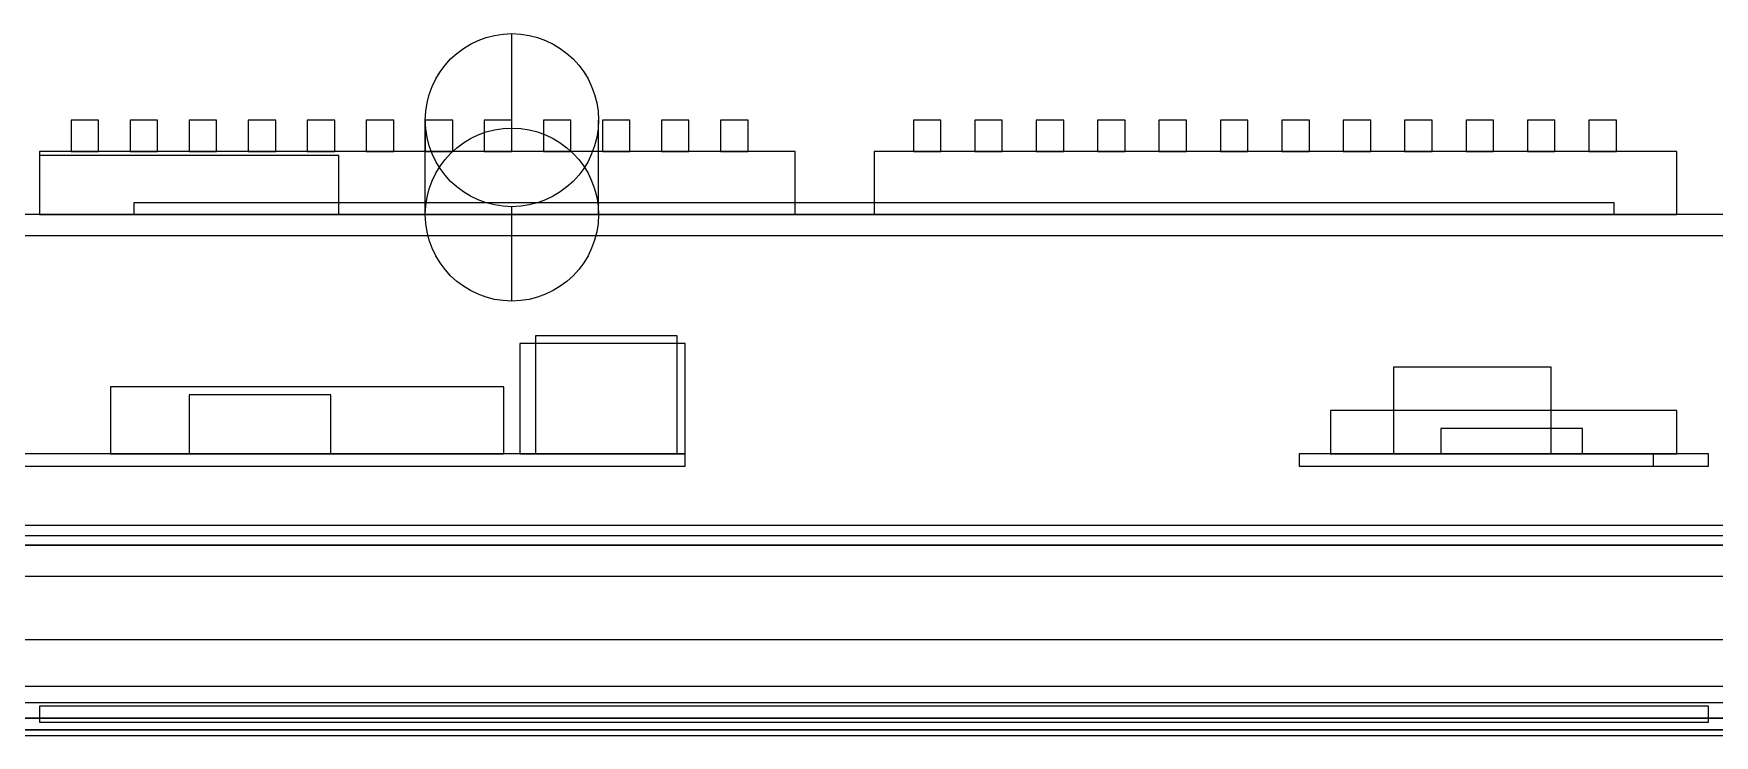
# Model space of a CAD drawing. Header units: metres. Extents: x -14 to 954, y -39 to 888.
# Drawn here: x 368.2 to 581.8, y -25.4 to 63.8 of the extents above; entities that cross this region are included whole.
import ezdxf

# ---------------------------------------------------------------- set-up
doc = ezdxf.new("R2010")
doc.units = ezdxf.units.M
for name, color, linetype in [('01_CHASIS_PTR_SOLDADO', 4, 'Continuous'), ('02_FORRO_EXTERIOR_LAMINA', 8, 'Continuous'), ('14_PUERTA_MARCO_ESTRUCTURAL', 4, 'Continuous'), ('14_VIDRIO_TEMPLADO_PANORAMICO', 8, 'Continuous'), ('15_BEZEL_ALUMINIO_PANTALLA_10PULG', 7, 'Continuous'), ('15_CONECTORES_PINES_MOTORES', 1, 'Continuous'), ('15_GABINETE_POSTERIOR_CEREBRO', 6, 'Continuous'), ('15_PANTALLA_TOUCH_10PULG_SUPERIOR', 5, 'Continuous'), ('15_PCB_RASPBERRY_PI_Y_ESP32', 3, 'Continuous')]:
    doc.layers.add(name, color=color, linetype=linetype)

msp = doc.modelspace()

# ---------------------------------------------------------------- linework, layer by layer
at = {"layer": '01_CHASIS_PTR_SOLDADO'}
for p, q in [((911.9, 38.1), (38.1, 38.1)), ((911.9, 38.1), (38.1, 38.1, 38.1)), ((911.9, 38.1, 434.6), (38.1, 38.1, 434.6)), ((911.9, 38.1, 434.6), (38.1, 38.1, 460)), ((911.9, 38.1, 1791.9), (38.1, 38.1, 1791.9)), ((911.9, 38.1, 1791.9), (38.1, 38.1, 1830)), ((38.1, 0), (911.9, 0)), ((38.1, 0, 38.1), (911.9, 0, 38.1)), ((38.1, 0, 434.6), (911.9, 0, 434.6)), ((38.1, 0, 460), (911.9, 0, 460)), ((38.1, 0, 1791.9), (911.9, 0, 1791.9)), ((38.1, 0, 1830), (911.9, 0, 1830))]:
    msp.add_line(p, q, dxfattribs=at)
at = {"layer": '02_FORRO_EXTERIOR_LAMINA'}
for p, q in [((-1.21, -1.21, 1830), (951.21, -1.21, 1830)), ((-1.21, -1.21, 1831.21), (951.21, -1.21, 1831.21)), ((-1.21, -1.21, -1.21), (951.21, -1.21, -1.21)), ((-1.21, -1.21), (951.21, -1.21))]:
    msp.add_line(p, q, dxfattribs=at)
at = {"layer": '14_PUERTA_MARCO_ESTRUCTURAL'}
for p, q in [((880, -1.21, 460), (70, -1.21, 460)), ((880, -1.21, 460), (70, -1.21, 530)), ((880, -1.21, 1560), (70, -1.21, 1560)), ((880, -1.21, 1560), (70, -1.21, 1830)), ((70, -21.21, 460), (880, -21.21, 460)), ((70, -21.21, 530), (880, -21.21, 530)), ((70, -21.21, 1560), (880, -21.21, 1560)), ((70, -21.21, 1830), (880, -21.21, 1830))]:
    msp.add_line(p, q, dxfattribs=at)
at = {"layer": '14_VIDRIO_TEMPLADO_PANORAMICO'}
for p, q in [((880, -5.21, 530), (70, -5.21, 530)), ((880, -5.21, 530), (70, -5.21, 1560)), ((70, -13.21, 530), (880, -13.21, 530)), ((70, -13.21, 1560), (880, -13.21, 1560))]:
    msp.add_line(p, q, dxfattribs=at)
at = {"layer": '15_BEZEL_ALUMINIO_PANTALLA_10PULG'}
for p, q in [((605, -19.21, 1607), (345, -19.21, 1607)), ((605, -19.21, 1607), (345, -19.21, 1783)), ((345, -23.21, 1607), (605, -23.21, 1607)), ((345, -23.21, 1783), (605, -23.21, 1783))]:
    msp.add_line(p, q, dxfattribs=at)
at = {"layer": '15_CONECTORES_PINES_MOTORES'}
for p, q in [((429, 51.79, 1672), (429, 63.79, 1672)), ((376.5, 52.79, 1642), (373, 52.79, 1642)), ((373, 52.79, 1642), (373, 48.79, 1642)), ((376.5, 52.79, 1642), (373, 52.79, 1648)), ((373, 52.79, 1648), (373, 48.79, 1648)), ((373, 52.79, 1642), (373, 52.79, 1648)), ((376.5, 48.79, 1642), (376.5, 52.79, 1642)), ((376.5, 48.79, 1648), (376.5, 52.79, 1642)), ((376.5, 52.79, 1642), (376.5, 52.79, 1642)), ((384, 52.79, 1642), (380.5, 52.79, 1642)), ((380.5, 52.79, 1642), (380.5, 48.79, 1642)), ((384, 52.79, 1642), (380.5, 52.79, 1648)), ((380.5, 52.79, 1648), (380.5, 48.79, 1648)), ((380.5, 52.79, 1642), (380.5, 52.79, 1648)), ((384, 48.79, 1642), (384, 52.79, 1642)), ((384, 48.79, 1648), (384, 52.79, 1642)), ((384, 52.79, 1642), (384, 52.79, 1642)), ((391.5, 52.79, 1642), (388, 52.79, 1642)), ((388, 52.79, 1642), (388, 48.79, 1642)), ((391.5, 52.79, 1642), (388, 52.79, 1648)), ((388, 52.79, 1648), (388, 48.79, 1648)), ((388, 52.79, 1642), (388, 52.79, 1648)), ((391.5, 48.79, 1642), (391.5, 52.79, 1642)), ((391.5, 48.79, 1648), (391.5, 52.79, 1642)), ((391.5, 52.79, 1642), (391.5, 52.79, 1642)), ((399, 52.79, 1642), (395.5, 52.79, 1642)), ((395.5, 52.79, 1642), (395.5, 48.79, 1642)), ((399, 52.79, 1642), (395.5, 52.79, 1648)), ((395.5, 52.79, 1648), (395.5, 48.79, 1648)), ((395.5, 52.79, 1642), (395.5, 52.79, 1648)), ((399, 48.79, 1642), (399, 52.79, 1642)), ((399, 48.79, 1648), (399, 52.79, 1642)), ((399, 52.79, 1642), (399, 52.79, 1642)), ((406.5, 52.79, 1642), (403, 52.79, 1642)), ((403, 52.79, 1642), (403, 48.79, 1642)), ((406.5, 52.79, 1642), (403, 52.79, 1648)), ((403, 52.79, 1648), (403, 48.79, 1648)), ((403, 52.79, 1642), (403, 52.79, 1648)), ((406.5, 48.79, 1642), (406.5, 52.79, 1642)), ((406.5, 48.79, 1648), (406.5, 52.79, 1642)), ((406.5, 52.79, 1642), (406.5, 52.79, 1642)), ((414, 52.79, 1642), (410.5, 52.79, 1642)), ((410.5, 52.79, 1642), (410.5, 48.79, 1642)), ((414, 52.79, 1642), (410.5, 52.79, 1648)), ((410.5, 52.79, 1648), (410.5, 48.79, 1648)), ((410.5, 52.79, 1642), (410.5, 52.79, 1648)), ((414, 48.79, 1642), (414, 52.79, 1642)), ((414, 48.79, 1648), (414, 52.79, 1642)), ((414, 52.79, 1642), (414, 52.79, 1642)), ((421.5, 52.79, 1642), (418, 52.79, 1642)), ((418, 52.79, 1642), (418, 48.79, 1642)), ((421.5, 52.79, 1642), (418, 52.79, 1648)), ((418, 52.79, 1648), (418, 48.79, 1648)), ((418, 52.79, 1642), (418, 52.79, 1648)), ((418, 40.79, 1672), (418, 52.79, 1672)), ((421.5, 48.79, 1642), (421.5, 52.79, 1642)), ((421.5, 48.79, 1648), (421.5, 52.79, 1642)), ((421.5, 52.79, 1642), (421.5, 52.79, 1642)), ((429, 52.79, 1642), (425.5, 52.79, 1642)), ((425.5, 52.79, 1642), (425.5, 48.79, 1642)), ((429, 52.79, 1642), (425.5, 52.79, 1648)), ((425.5, 52.79, 1648), (425.5, 48.79, 1648)), ((425.5, 52.79, 1642), (425.5, 52.79, 1648)), ((429, 48.79, 1642), (429, 52.79, 1642)), ((429, 48.79, 1648), (429, 52.79, 1642)), ((429, 52.79, 1642), (429, 52.79, 1642)), ((436.5, 52.79, 1642), (433, 52.79, 1642)), ((433, 52.79, 1642), (433, 48.79, 1642)), ((436.5, 52.79, 1642), (433, 52.79, 1648)), ((433, 52.79, 1648), (433, 48.79, 1648)), ((433, 52.79, 1642), (433, 52.79, 1648)), ((436.5, 48.79, 1642), (436.5, 52.79, 1642)), ((436.5, 48.79, 1648), (436.5, 52.79, 1642)), ((436.5, 52.79, 1642), (436.5, 52.79, 1642)), ((440, 40.79, 1672), (440, 52.79, 1672)), ((444, 52.79, 1642), (440.5, 52.79, 1642)), ((440.5, 52.79, 1642), (440.5, 48.79, 1642)), ((444, 52.79, 1642), (440.5, 52.79, 1648)), ((440.5, 52.79, 1648), (440.5, 48.79, 1648)), ((440.5, 52.79, 1642), (440.5, 52.79, 1648)), ((444, 48.79, 1642), (444, 52.79, 1642)), ((444, 48.79, 1648), (444, 52.79, 1642)), ((444, 52.79, 1642), (444, 52.79, 1642)), ((451.5, 52.79, 1642), (448, 52.79, 1642)), ((448, 52.79, 1642), (448, 48.79, 1642)), ((451.5, 52.79, 1642), (448, 52.79, 1648)), ((448, 52.79, 1648), (448, 48.79, 1648)), ((448, 52.79, 1642), (448, 52.79, 1648)), ((451.5, 48.79, 1642), (451.5, 52.79, 1642)), ((451.5, 48.79, 1648), (451.5, 52.79, 1642)), ((451.5, 52.79, 1642), (451.5, 52.79, 1642)), ((459, 52.79, 1642), (455.5, 52.79, 1642)), ((455.5, 52.79, 1642), (455.5, 48.79, 1642)), ((459, 52.79, 1642), (455.5, 52.79, 1648)), ((455.5, 52.79, 1648), (455.5, 48.79, 1648)), ((455.5, 52.79, 1642), (455.5, 52.79, 1648)), ((459, 48.79, 1642), (459, 52.79, 1642)), ((459, 48.79, 1648), (459, 52.79, 1642)), ((459, 52.79, 1642), (459, 52.79, 1642)), ((483.5, 52.79, 1638.5), (480, 52.79, 1638.5)), ((480, 52.79, 1638.5), (480, 48.79, 1638.5)), ((483.5, 52.79, 1638.5), (480, 52.79, 1642.5)), ((480, 52.79, 1642.5), (480, 48.79, 1642.5)), ((480, 52.79, 1638.5), (480, 52.79, 1642.5)), ((483.5, 52.79, 1647.5), (480, 52.79, 1647.5)), ((480, 52.79, 1647.5), (480, 48.79, 1647.5)), ((483.5, 52.79, 1647.5), (480, 52.79, 1651.5)), ((480, 52.79, 1651.5), (480, 48.79, 1651.5)), ((480, 52.79, 1647.5), (480, 52.79, 1651.5)), ((483.5, 48.79, 1638.5), (483.5, 52.79, 1638.5)), ((483.5, 48.79, 1642.5), (483.5, 52.79, 1638.5)), ((483.5, 52.79, 1638.5), (483.5, 52.79, 1638.5)), ((483.5, 48.79, 1647.5), (483.5, 52.79, 1647.5)), ((483.5, 48.79, 1651.5), (483.5, 52.79, 1647.5)), ((483.5, 52.79, 1647.5), (483.5, 52.79, 1647.5)), ((491.3, 52.79, 1638.5), (487.8, 52.79, 1638.5)), ((487.8, 52.79, 1638.5), (487.8, 48.79, 1638.5)), ((491.3, 52.79, 1638.5), (487.8, 52.79, 1642.5)), ((487.8, 52.79, 1642.5), (487.8, 48.79, 1642.5)), ((487.8, 52.79, 1638.5), (487.8, 52.79, 1642.5)), ((491.3, 52.79, 1647.5), (487.8, 52.79, 1647.5)), ((487.8, 52.79, 1647.5), (487.8, 48.79, 1647.5)), ((491.3, 52.79, 1647.5), (487.8, 52.79, 1651.5)), ((487.8, 52.79, 1651.5), (487.8, 48.79, 1651.5)), ((487.8, 52.79, 1647.5), (487.8, 52.79, 1651.5)), ((491.3, 48.79, 1638.5), (491.3, 52.79, 1638.5)), ((491.3, 48.79, 1642.5), (491.3, 52.79, 1638.5)), ((491.3, 52.79, 1638.5), (491.3, 52.79, 1638.5)), ((491.3, 48.79, 1647.5), (491.3, 52.79, 1647.5)), ((491.3, 48.79, 1651.5), (491.3, 52.79, 1647.5)), ((491.3, 52.79, 1647.5), (491.3, 52.79, 1647.5)), ((499.1, 52.79, 1638.5), (495.6, 52.79, 1638.5)), ((495.6, 52.79, 1638.5), (495.6, 48.79, 1638.5)), ((499.1, 52.79, 1638.5), (495.6, 52.79, 1642.5)), ((495.6, 52.79, 1642.5), (495.6, 48.79, 1642.5)), ((495.6, 52.79, 1638.5), (495.6, 52.79, 1642.5)), ((499.1, 52.79, 1647.5), (495.6, 52.79, 1647.5)), ((495.6, 52.79, 1647.5), (495.6, 48.79, 1647.5)), ((499.1, 52.79, 1647.5), (495.6, 52.79, 1651.5)), ((495.6, 52.79, 1651.5), (495.6, 48.79, 1651.5)), ((495.6, 52.79, 1647.5), (495.6, 52.79, 1651.5)), ((499.1, 48.79, 1638.5), (499.1, 52.79, 1638.5)), ((499.1, 48.79, 1642.5), (499.1, 52.79, 1638.5)), ((499.1, 52.79, 1638.5), (499.1, 52.79, 1638.5)), ((499.1, 48.79, 1647.5), (499.1, 52.79, 1647.5)), ((499.1, 48.79, 1651.5), (499.1, 52.79, 1647.5)), ((499.1, 52.79, 1647.5), (499.1, 52.79, 1647.5)), ((506.9, 52.79, 1638.5), (503.4, 52.79, 1638.5)), ((503.4, 52.79, 1638.5), (503.4, 48.79, 1638.5)), ((506.9, 52.79, 1638.5), (503.4, 52.79, 1642.5)), ((503.4, 52.79, 1642.5), (503.4, 48.79, 1642.5)), ((503.4, 52.79, 1638.5), (503.4, 52.79, 1642.5)), ((506.9, 52.79, 1647.5), (503.4, 52.79, 1647.5)), ((503.4, 52.79, 1647.5), (503.4, 48.79, 1647.5)), ((506.9, 52.79, 1647.5), (503.4, 52.79, 1651.5)), ((503.4, 52.79, 1651.5), (503.4, 48.79, 1651.5)), ((503.4, 52.79, 1647.5), (503.4, 52.79, 1651.5)), ((506.9, 48.79, 1638.5), (506.9, 52.79, 1638.5)), ((506.9, 48.79, 1642.5), (506.9, 52.79, 1638.5)), ((506.9, 52.79, 1638.5), (506.9, 52.79, 1638.5)), ((506.9, 48.79, 1647.5), (506.9, 52.79, 1647.5)), ((506.9, 48.79, 1651.5), (506.9, 52.79, 1647.5)), ((506.9, 52.79, 1647.5), (506.9, 52.79, 1647.5)), ((514.7, 52.79, 1638.5), (511.2, 52.79, 1638.5)), ((511.2, 52.79, 1638.5), (511.2, 48.79, 1638.5)), ((514.7, 52.79, 1638.5), (511.2, 52.79, 1642.5)), ((511.2, 52.79, 1642.5), (511.2, 48.79, 1642.5)), ((511.2, 52.79, 1638.5), (511.2, 52.79, 1642.5)), ((514.7, 52.79, 1647.5), (511.2, 52.79, 1647.5)), ((511.2, 52.79, 1647.5), (511.2, 48.79, 1647.5)), ((514.7, 52.79, 1647.5), (511.2, 52.79, 1651.5)), ((511.2, 52.79, 1651.5), (511.2, 48.79, 1651.5)), ((511.2, 52.79, 1647.5), (511.2, 52.79, 1651.5)), ((514.7, 48.79, 1638.5), (514.7, 52.79, 1638.5)), ((514.7, 48.79, 1642.5), (514.7, 52.79, 1638.5)), ((514.7, 52.79, 1638.5), (514.7, 52.79, 1638.5)), ((514.7, 48.79, 1647.5), (514.7, 52.79, 1647.5)), ((514.7, 48.79, 1651.5), (514.7, 52.79, 1647.5)), ((514.7, 52.79, 1647.5), (514.7, 52.79, 1647.5)), ((522.5, 52.79, 1638.5), (519, 52.79, 1638.5)), ((519, 52.79, 1638.5), (519, 48.79, 1638.5)), ((522.5, 52.79, 1638.5), (519, 52.79, 1642.5)), ((519, 52.79, 1642.5), (519, 48.79, 1642.5)), ((519, 52.79, 1638.5), (519, 52.79, 1642.5)), ((522.5, 52.79, 1647.5), (519, 52.79, 1647.5)), ((519, 52.79, 1647.5), (519, 48.79, 1647.5)), ((522.5, 52.79, 1647.5), (519, 52.79, 1651.5)), ((519, 52.79, 1651.5), (519, 48.79, 1651.5)), ((519, 52.79, 1647.5), (519, 52.79, 1651.5)), ((522.5, 48.79, 1638.5), (522.5, 52.79, 1638.5)), ((522.5, 48.79, 1642.5), (522.5, 52.79, 1638.5)), ((522.5, 52.79, 1638.5), (522.5, 52.79, 1638.5)), ((522.5, 48.79, 1647.5), (522.5, 52.79, 1647.5)), ((522.5, 48.79, 1651.5), (522.5, 52.79, 1647.5)), ((522.5, 52.79, 1647.5), (522.5, 52.79, 1647.5)), ((530.3, 52.79, 1638.5), (526.8, 52.79, 1638.5)), ((526.8, 52.79, 1638.5), (526.8, 48.79, 1638.5)), ((530.3, 52.79, 1638.5), (526.8, 52.79, 1642.5)), ((526.8, 52.79, 1642.5), (526.8, 48.79, 1642.5)), ((526.8, 52.79, 1638.5), (526.8, 52.79, 1642.5)), ((530.3, 52.79, 1647.5), (526.8, 52.79, 1647.5)), ((526.8, 52.79, 1647.5), (526.8, 48.79, 1647.5)), ((530.3, 52.79, 1647.5), (526.8, 52.79, 1651.5)), ((526.8, 52.79, 1651.5), (526.8, 48.79, 1651.5)), ((526.8, 52.79, 1647.5), (526.8, 52.79, 1651.5)), ((530.3, 48.79, 1638.5), (530.3, 52.79, 1638.5)), ((530.3, 48.79, 1642.5), (530.3, 52.79, 1638.5)), ((530.3, 52.79, 1638.5), (530.3, 52.79, 1638.5)), ((530.3, 48.79, 1647.5), (530.3, 52.79, 1647.5)), ((530.3, 48.79, 1651.5), (530.3, 52.79, 1647.5)), ((530.3, 52.79, 1647.5), (530.3, 52.79, 1647.5)), ((538.1, 52.79, 1638.5), (534.6, 52.79, 1638.5)), ((534.6, 52.79, 1638.5), (534.6, 48.79, 1638.5)), ((538.1, 52.79, 1638.5), (534.6, 52.79, 1642.5)), ((534.6, 52.79, 1642.5), (534.6, 48.79, 1642.5)), ((534.6, 52.79, 1638.5), (534.6, 52.79, 1642.5)), ((538.1, 52.79, 1647.5), (534.6, 52.79, 1647.5)), ((534.6, 52.79, 1647.5), (534.6, 48.79, 1647.5)), ((538.1, 52.79, 1647.5), (534.6, 52.79, 1651.5)), ((534.6, 52.79, 1651.5), (534.6, 48.79, 1651.5)), ((534.6, 52.79, 1647.5), (534.6, 52.79, 1651.5)), ((538.1, 48.79, 1638.5), (538.1, 52.79, 1638.5)), ((538.1, 48.79, 1642.5), (538.1, 52.79, 1638.5)), ((538.1, 52.79, 1638.5), (538.1, 52.79, 1638.5)), ((538.1, 48.79, 1647.5), (538.1, 52.79, 1647.5)), ((538.1, 48.79, 1651.5), (538.1, 52.79, 1647.5)), ((538.1, 52.79, 1647.5), (538.1, 52.79, 1647.5)), ((545.9, 52.79, 1638.5), (542.4, 52.79, 1638.5)), ((542.4, 52.79, 1638.5), (542.4, 48.79, 1638.5)), ((545.9, 52.79, 1638.5), (542.4, 52.79, 1642.5)), ((542.4, 52.79, 1642.5), (542.4, 48.79, 1642.5)), ((542.4, 52.79, 1638.5), (542.4, 52.79, 1642.5)), ((545.9, 52.79, 1647.5), (542.4, 52.79, 1647.5)), ((542.4, 52.79, 1647.5), (542.4, 48.79, 1647.5)), ((545.9, 52.79, 1647.5), (542.4, 52.79, 1651.5)), ((542.4, 52.79, 1651.5), (542.4, 48.79, 1651.5)), ((542.4, 52.79, 1647.5), (542.4, 52.79, 1651.5)), ((545.9, 48.79, 1638.5), (545.9, 52.79, 1638.5)), ((545.9, 48.79, 1642.5), (545.9, 52.79, 1638.5)), ((545.9, 52.79, 1638.5), (545.9, 52.79, 1638.5)), ((545.9, 48.79, 1647.5), (545.9, 52.79, 1647.5)), ((545.9, 48.79, 1651.5), (545.9, 52.79, 1647.5)), ((545.9, 52.79, 1647.5), (545.9, 52.79, 1647.5)), ((553.7, 52.79, 1638.5), (550.2, 52.79, 1638.5)), ((550.2, 52.79, 1638.5), (550.2, 48.79, 1638.5)), ((553.7, 52.79, 1638.5), (550.2, 52.79, 1642.5)), ((550.2, 52.79, 1642.5), (550.2, 48.79, 1642.5)), ((550.2, 52.79, 1638.5), (550.2, 52.79, 1642.5)), ((553.7, 52.79, 1647.5), (550.2, 52.79, 1647.5)), ((550.2, 52.79, 1647.5), (550.2, 48.79, 1647.5)), ((553.7, 52.79, 1647.5), (550.2, 52.79, 1651.5)), ((550.2, 52.79, 1651.5), (550.2, 48.79, 1651.5)), ((550.2, 52.79, 1647.5), (550.2, 52.79, 1651.5)), ((553.7, 48.79, 1638.5), (553.7, 52.79, 1638.5)), ((553.7, 48.79, 1642.5), (553.7, 52.79, 1638.5)), ((553.7, 52.79, 1638.5), (553.7, 52.79, 1638.5)), ((553.7, 48.79, 1647.5), (553.7, 52.79, 1647.5)), ((553.7, 48.79, 1651.5), (553.7, 52.79, 1647.5)), ((553.7, 52.79, 1647.5), (553.7, 52.79, 1647.5)), ((561.5, 52.79, 1638.5), (558, 52.79, 1638.5)), ((558, 52.79, 1638.5), (558, 48.79, 1638.5)), ((561.5, 52.79, 1638.5), (558, 52.79, 1642.5)), ((558, 52.79, 1642.5), (558, 48.79, 1642.5)), ((558, 52.79, 1638.5), (558, 52.79, 1642.5)), ((561.5, 52.79, 1647.5), (558, 52.79, 1647.5)), ((558, 52.79, 1647.5), (558, 48.79, 1647.5)), ((561.5, 52.79, 1647.5), (558, 52.79, 1651.5)), ((558, 52.79, 1651.5), (558, 48.79, 1651.5)), ((558, 52.79, 1647.5), (558, 52.79, 1651.5)), ((561.5, 48.79, 1638.5), (561.5, 52.79, 1638.5)), ((561.5, 48.79, 1642.5), (561.5, 52.79, 1638.5)), ((561.5, 52.79, 1638.5), (561.5, 52.79, 1638.5)), ((561.5, 48.79, 1647.5), (561.5, 52.79, 1647.5)), ((561.5, 48.79, 1651.5), (561.5, 52.79, 1647.5)), ((561.5, 52.79, 1647.5), (561.5, 52.79, 1647.5)), ((569.3, 52.79, 1638.5), (565.8, 52.79, 1638.5)), ((565.8, 52.79, 1638.5), (565.8, 48.79, 1638.5)), ((569.3, 52.79, 1638.5), (565.8, 52.79, 1642.5)), ((565.8, 52.79, 1642.5), (565.8, 48.79, 1642.5)), ((565.8, 52.79, 1638.5), (565.8, 52.79, 1642.5)), ((569.3, 52.79, 1647.5), (565.8, 52.79, 1647.5)), ((565.8, 52.79, 1647.5), (565.8, 48.79, 1647.5)), ((569.3, 52.79, 1647.5), (565.8, 52.79, 1651.5)), ((565.8, 52.79, 1651.5), (565.8, 48.79, 1651.5)), ((565.8, 52.79, 1647.5), (565.8, 52.79, 1651.5)), ((569.3, 48.79, 1638.5), (569.3, 52.79, 1638.5)), ((569.3, 48.79, 1642.5), (569.3, 52.79, 1638.5)), ((569.3, 52.79, 1638.5), (569.3, 52.79, 1638.5)), ((569.3, 48.79, 1647.5), (569.3, 52.79, 1647.5)), ((569.3, 48.79, 1651.5), (569.3, 52.79, 1647.5)), ((569.3, 52.79, 1647.5), (569.3, 52.79, 1647.5)), ((465, 48.79, 1634), (369, 48.79, 1634)), ((369, 48.79, 1634), (369, 40.79, 1634)), ((465, 48.79, 1634), (369, 48.79, 1656)), ((369, 48.79, 1656), (369, 40.79, 1656)), ((369, 48.79, 1634), (369, 48.79, 1656)), ((407, 48.29, 1664), (369, 48.29, 1664)), ((369, 48.29, 1664), (369, 40.79, 1664)), ((407, 48.29, 1664), (369, 48.29, 1680)), ((369, 48.29, 1680), (369, 40.79, 1680)), ((369, 48.29, 1664), (369, 48.29, 1680)), ((373, 48.79, 1642), (376.5, 48.79, 1642)), ((373, 48.79, 1648), (376.5, 48.79, 1648)), ((373, 48.79, 1642), (373, 48.79, 1648)), ((376.5, 48.79, 1642), (376.5, 48.79, 1648)), ((380.5, 48.79, 1642), (384, 48.79, 1642)), ((380.5, 48.79, 1648), (384, 48.79, 1648)), ((380.5, 48.79, 1642), (380.5, 48.79, 1648)), ((384, 48.79, 1642), (384, 48.79, 1648)), ((388, 48.79, 1642), (391.5, 48.79, 1642)), ((388, 48.79, 1648), (391.5, 48.79, 1648)), ((388, 48.79, 1642), (388, 48.79, 1648)), ((391.5, 48.79, 1642), (391.5, 48.79, 1648)), ((395.5, 48.79, 1642), (399, 48.79, 1642)), ((395.5, 48.79, 1648), (399, 48.79, 1648)), ((395.5, 48.79, 1642), (395.5, 48.79, 1648)), ((399, 48.79, 1642), (399, 48.79, 1648)), ((403, 48.79, 1642), (406.5, 48.79, 1642)), ((403, 48.79, 1648), (406.5, 48.79, 1648)), ((403, 48.79, 1642), (403, 48.79, 1648)), ((406.5, 48.79, 1642), (406.5, 48.79, 1648)), ((407, 40.79, 1664), (407, 48.29, 1664)), ((407, 40.79, 1680), (407, 48.29, 1664)), ((407, 48.29, 1664), (407, 48.29, 1664)), ((410.5, 48.79, 1642), (414, 48.79, 1642)), ((410.5, 48.79, 1648), (414, 48.79, 1648)), ((410.5, 48.79, 1642), (410.5, 48.79, 1648)), ((414, 48.79, 1642), (414, 48.79, 1648)), ((418, 48.79, 1642), (421.5, 48.79, 1642)), ((418, 48.79, 1648), (421.5, 48.79, 1648)), ((418, 48.79, 1642), (418, 48.79, 1648)), ((421.5, 48.79, 1642), (421.5, 48.79, 1648)), ((425.5, 48.79, 1642), (429, 48.79, 1642)), ((425.5, 48.79, 1648), (429, 48.79, 1648)), ((425.5, 48.79, 1642), (425.5, 48.79, 1648)), ((429, 48.79, 1642), (429, 48.79, 1648)), ((433, 48.79, 1642), (436.5, 48.79, 1642)), ((433, 48.79, 1648), (436.5, 48.79, 1648)), ((433, 48.79, 1642), (433, 48.79, 1648)), ((436.5, 48.79, 1642), (436.5, 48.79, 1648)), ((440.5, 48.79, 1642), (444, 48.79, 1642)), ((440.5, 48.79, 1648), (444, 48.79, 1648)), ((440.5, 48.79, 1642), (440.5, 48.79, 1648)), ((444, 48.79, 1642), (444, 48.79, 1648)), ((448, 48.79, 1642), (451.5, 48.79, 1642)), ((448, 48.79, 1648), (451.5, 48.79, 1648)), ((448, 48.79, 1642), (448, 48.79, 1648)), ((451.5, 48.79, 1642), (451.5, 48.79, 1648)), ((455.5, 48.79, 1642), (459, 48.79, 1642)), ((455.5, 48.79, 1648), (459, 48.79, 1648)), ((455.5, 48.79, 1642), (455.5, 48.79, 1648)), ((459, 48.79, 1642), (459, 48.79, 1648)), ((465, 40.79, 1634), (465, 48.79, 1634)), ((465, 40.79, 1656), (465, 48.79, 1634)), ((465, 48.79, 1634), (465, 48.79, 1634)), ((577, 48.79, 1634), (475, 48.79, 1634)), ((475, 48.79, 1634), (475, 40.79, 1634)), ((577, 48.79, 1634), (475, 48.79, 1656)), ((475, 48.79, 1656), (475, 40.79, 1656)), ((475, 48.79, 1634), (475, 48.79, 1656)), ((480, 48.79, 1638.5), (483.5, 48.79, 1638.5)), ((480, 48.79, 1642.5), (483.5, 48.79, 1642.5)), ((480, 48.79, 1638.5), (480, 48.79, 1642.5)), ((480, 48.79, 1647.5), (483.5, 48.79, 1647.5)), ((480, 48.79, 1651.5), (483.5, 48.79, 1651.5)), ((480, 48.79, 1647.5), (480, 48.79, 1651.5)), ((483.5, 48.79, 1638.5), (483.5, 48.79, 1642.5)), ((483.5, 48.79, 1647.5), (483.5, 48.79, 1651.5)), ((487.8, 48.79, 1638.5), (491.3, 48.79, 1638.5)), ((487.8, 48.79, 1642.5), (491.3, 48.79, 1642.5)), ((487.8, 48.79, 1638.5), (487.8, 48.79, 1642.5)), ((487.8, 48.79, 1647.5), (491.3, 48.79, 1647.5)), ((487.8, 48.79, 1651.5), (491.3, 48.79, 1651.5)), ((487.8, 48.79, 1647.5), (487.8, 48.79, 1651.5)), ((491.3, 48.79, 1638.5), (491.3, 48.79, 1642.5)), ((491.3, 48.79, 1647.5), (491.3, 48.79, 1651.5)), ((495.6, 48.79, 1638.5), (499.1, 48.79, 1638.5)), ((495.6, 48.79, 1642.5), (499.1, 48.79, 1642.5)), ((495.6, 48.79, 1638.5), (495.6, 48.79, 1642.5)), ((495.6, 48.79, 1647.5), (499.1, 48.79, 1647.5)), ((495.6, 48.79, 1651.5), (499.1, 48.79, 1651.5)), ((495.6, 48.79, 1647.5), (495.6, 48.79, 1651.5)), ((499.1, 48.79, 1638.5), (499.1, 48.79, 1642.5)), ((499.1, 48.79, 1647.5), (499.1, 48.79, 1651.5)), ((503.4, 48.79, 1638.5), (506.9, 48.79, 1638.5)), ((503.4, 48.79, 1642.5), (506.9, 48.79, 1642.5)), ((503.4, 48.79, 1638.5), (503.4, 48.79, 1642.5)), ((503.4, 48.79, 1647.5), (506.9, 48.79, 1647.5)), ((503.4, 48.79, 1651.5), (506.9, 48.79, 1651.5)), ((503.4, 48.79, 1647.5), (503.4, 48.79, 1651.5)), ((506.9, 48.79, 1638.5), (506.9, 48.79, 1642.5)), ((506.9, 48.79, 1647.5), (506.9, 48.79, 1651.5)), ((511.2, 48.79, 1638.5), (514.7, 48.79, 1638.5)), ((511.2, 48.79, 1642.5), (514.7, 48.79, 1642.5)), ((511.2, 48.79, 1638.5), (511.2, 48.79, 1642.5)), ((511.2, 48.79, 1647.5), (514.7, 48.79, 1647.5)), ((511.2, 48.79, 1651.5), (514.7, 48.79, 1651.5)), ((511.2, 48.79, 1647.5), (511.2, 48.79, 1651.5)), ((514.7, 48.79, 1638.5), (514.7, 48.79, 1642.5)), ((514.7, 48.79, 1647.5), (514.7, 48.79, 1651.5)), ((519, 48.79, 1638.5), (522.5, 48.79, 1638.5)), ((519, 48.79, 1642.5), (522.5, 48.79, 1642.5)), ((519, 48.79, 1638.5), (519, 48.79, 1642.5)), ((519, 48.79, 1647.5), (522.5, 48.79, 1647.5)), ((519, 48.79, 1651.5), (522.5, 48.79, 1651.5)), ((519, 48.79, 1647.5), (519, 48.79, 1651.5)), ((522.5, 48.79, 1638.5), (522.5, 48.79, 1642.5)), ((522.5, 48.79, 1647.5), (522.5, 48.79, 1651.5)), ((526.8, 48.79, 1638.5), (530.3, 48.79, 1638.5)), ((526.8, 48.79, 1642.5), (530.3, 48.79, 1642.5)), ((526.8, 48.79, 1638.5), (526.8, 48.79, 1642.5)), ((526.8, 48.79, 1647.5), (530.3, 48.79, 1647.5)), ((526.8, 48.79, 1651.5), (530.3, 48.79, 1651.5)), ((526.8, 48.79, 1647.5), (526.8, 48.79, 1651.5)), ((530.3, 48.79, 1638.5), (530.3, 48.79, 1642.5)), ((530.3, 48.79, 1647.5), (530.3, 48.79, 1651.5)), ((534.6, 48.79, 1638.5), (538.1, 48.79, 1638.5)), ((534.6, 48.79, 1642.5), (538.1, 48.79, 1642.5)), ((534.6, 48.79, 1638.5), (534.6, 48.79, 1642.5)), ((534.6, 48.79, 1647.5), (538.1, 48.79, 1647.5)), ((534.6, 48.79, 1651.5), (538.1, 48.79, 1651.5)), ((534.6, 48.79, 1647.5), (534.6, 48.79, 1651.5)), ((538.1, 48.79, 1638.5), (538.1, 48.79, 1642.5)), ((538.1, 48.79, 1647.5), (538.1, 48.79, 1651.5)), ((542.4, 48.79, 1638.5), (545.9, 48.79, 1638.5)), ((542.4, 48.79, 1642.5), (545.9, 48.79, 1642.5)), ((542.4, 48.79, 1638.5), (542.4, 48.79, 1642.5)), ((542.4, 48.79, 1647.5), (545.9, 48.79, 1647.5)), ((542.4, 48.79, 1651.5), (545.9, 48.79, 1651.5)), ((542.4, 48.79, 1647.5), (542.4, 48.79, 1651.5)), ((545.9, 48.79, 1638.5), (545.9, 48.79, 1642.5)), ((545.9, 48.79, 1647.5), (545.9, 48.79, 1651.5)), ((550.2, 48.79, 1638.5), (553.7, 48.79, 1638.5)), ((550.2, 48.79, 1642.5), (553.7, 48.79, 1642.5)), ((550.2, 48.79, 1638.5), (550.2, 48.79, 1642.5)), ((550.2, 48.79, 1647.5), (553.7, 48.79, 1647.5)), ((550.2, 48.79, 1651.5), (553.7, 48.79, 1651.5)), ((550.2, 48.79, 1647.5), (550.2, 48.79, 1651.5)), ((553.7, 48.79, 1638.5), (553.7, 48.79, 1642.5)), ((553.7, 48.79, 1647.5), (553.7, 48.79, 1651.5)), ((558, 48.79, 1638.5), (561.5, 48.79, 1638.5)), ((558, 48.79, 1642.5), (561.5, 48.79, 1642.5)), ((558, 48.79, 1638.5), (558, 48.79, 1642.5)), ((558, 48.79, 1647.5), (561.5, 48.79, 1647.5)), ((558, 48.79, 1651.5), (561.5, 48.79, 1651.5)), ((558, 48.79, 1647.5), (558, 48.79, 1651.5)), ((561.5, 48.79, 1638.5), (561.5, 48.79, 1642.5)), ((561.5, 48.79, 1647.5), (561.5, 48.79, 1651.5)), ((565.8, 48.79, 1638.5), (569.3, 48.79, 1638.5)), ((565.8, 48.79, 1642.5), (569.3, 48.79, 1642.5)), ((565.8, 48.79, 1638.5), (565.8, 48.79, 1642.5)), ((565.8, 48.79, 1647.5), (569.3, 48.79, 1647.5)), ((565.8, 48.79, 1651.5), (569.3, 48.79, 1651.5)), ((565.8, 48.79, 1647.5), (565.8, 48.79, 1651.5)), ((569.3, 48.79, 1638.5), (569.3, 48.79, 1642.5)), ((569.3, 48.79, 1647.5), (569.3, 48.79, 1651.5)), ((577, 40.79, 1634), (577, 48.79, 1634)), ((577, 40.79, 1656), (577, 48.79, 1634)), ((577, 48.79, 1634), (577, 48.79, 1634)), ((369, 40.79, 1634), (465, 40.79, 1634)), ((369, 40.79, 1656), (465, 40.79, 1656)), ((369, 40.79, 1634), (369, 40.79, 1656)), ((369, 40.79, 1664), (407, 40.79, 1664)), ((369, 40.79, 1680), (407, 40.79, 1680)), ((369, 40.79, 1664), (369, 40.79, 1680)), ((407, 40.79, 1664), (407, 40.79, 1680)), ((429, 29.79, 1672), (429, 41.79, 1672)), ((465, 40.79, 1634), (465, 40.79, 1656)), ((475, 40.79, 1634), (577, 40.79, 1634)), ((475, 40.79, 1656), (577, 40.79, 1656)), ((475, 40.79, 1634), (475, 40.79, 1656)), ((577, 40.79, 1634), (577, 40.79, 1656))]:
    msp.add_line(p, q, dxfattribs=at)
for centre in [(429, 52.79, 1672), (429, 40.79, 1672)]:
    msp.add_circle(centre, 11, dxfattribs=at)
at = {"layer": '15_GABINETE_POSTERIOR_CEREBRO'}
for p, q in [((599, 40.79, 1614), (351, 40.79, 1614)), ((599, 40.79, 1614), (351, 40.79, 1776)), ((569, 42.29, 1724), (381, 42.29, 1724)), ((381, 42.29, 1724), (381, 40.79, 1724)), ((569, 42.29, 1724), (381, 42.29, 1728.5)), ((381, 42.29, 1728.5), (381, 40.79, 1728.5)), ((381, 42.29, 1724), (381, 42.29, 1728.5)), ((569, 42.29, 1733), (381, 42.29, 1733)), ((381, 42.29, 1733), (381, 40.79, 1733)), ((569, 42.29, 1733), (381, 42.29, 1737.5)), ((381, 42.29, 1737.5), (381, 40.79, 1737.5)), ((381, 42.29, 1733), (381, 42.29, 1737.5)), ((569, 42.29, 1742), (381, 42.29, 1742)), ((381, 42.29, 1742), (381, 40.79, 1742)), ((569, 42.29, 1742), (381, 42.29, 1746.5)), ((381, 42.29, 1746.5), (381, 40.79, 1746.5)), ((381, 42.29, 1742), (381, 42.29, 1746.5)), ((569, 42.29, 1751), (381, 42.29, 1751)), ((381, 42.29, 1751), (381, 40.79, 1751)), ((569, 42.29, 1751), (381, 42.29, 1755.5)), ((381, 42.29, 1755.5), (381, 40.79, 1755.5)), ((381, 42.29, 1751), (381, 42.29, 1755.5)), ((569, 42.29, 1760), (381, 42.29, 1760)), ((381, 42.29, 1760), (381, 40.79, 1760)), ((569, 42.29, 1760), (381, 42.29, 1764.5)), ((381, 42.29, 1764.5), (381, 40.79, 1764.5)), ((381, 42.29, 1760), (381, 42.29, 1764.5)), ((381, 40.79, 1724), (569, 40.79, 1724)), ((381, 40.79, 1728.5), (569, 40.79, 1728.5)), ((381, 40.79, 1724), (381, 40.79, 1728.5)), ((381, 40.79, 1733), (569, 40.79, 1733)), ((381, 40.79, 1737.5), (569, 40.79, 1737.5)), ((381, 40.79, 1733), (381, 40.79, 1737.5)), ((381, 40.79, 1742), (569, 40.79, 1742)), ((381, 40.79, 1746.5), (569, 40.79, 1746.5)), ((381, 40.79, 1742), (381, 40.79, 1746.5)), ((381, 40.79, 1751), (569, 40.79, 1751)), ((381, 40.79, 1755.5), (569, 40.79, 1755.5)), ((381, 40.79, 1751), (381, 40.79, 1755.5)), ((381, 40.79, 1760), (569, 40.79, 1760)), ((381, 40.79, 1764.5), (569, 40.79, 1764.5)), ((381, 40.79, 1760), (381, 40.79, 1764.5)), ((569, 40.79, 1724), (569, 42.29, 1724)), ((569, 40.79, 1728.5), (569, 42.29, 1724)), ((569, 42.29, 1724), (569, 42.29, 1724)), ((569, 40.79, 1733), (569, 42.29, 1733)), ((569, 40.79, 1737.5), (569, 42.29, 1733)), ((569, 42.29, 1733), (569, 42.29, 1733)), ((569, 40.79, 1742), (569, 42.29, 1742)), ((569, 40.79, 1746.5), (569, 42.29, 1742)), ((569, 42.29, 1742), (569, 42.29, 1742)), ((569, 40.79, 1751), (569, 42.29, 1751)), ((569, 40.79, 1755.5), (569, 42.29, 1751)), ((569, 42.29, 1751), (569, 42.29, 1751)), ((569, 40.79, 1760), (569, 42.29, 1760)), ((569, 40.79, 1764.5), (569, 42.29, 1760)), ((569, 42.29, 1760), (569, 42.29, 1760)), ((569, 40.79, 1724), (569, 40.79, 1728.5)), ((569, 40.79, 1733), (569, 40.79, 1737.5)), ((569, 40.79, 1742), (569, 40.79, 1746.5)), ((569, 40.79, 1751), (569, 40.79, 1755.5)), ((569, 40.79, 1760), (569, 40.79, 1764.5)), ((606, 1.29, 1607), (344, 1.29, 1607)), ((606, 1.29, 1607), (344, 1.29, 1783)), ((344, -1.21, 1607), (606, -1.21, 1607)), ((344, -1.21, 1783), (606, -1.21, 1783)), ((351, -1.21, 1614), (599, -1.21, 1614)), ((351, -1.21, 1776), (599, -1.21, 1776))]:
    msp.add_line(p, q, dxfattribs=at)
at = {"layer": '15_PANTALLA_TOUCH_10PULG_SUPERIOR'}
for p, q in [((601, -23.21, 1611), (349, -23.21, 1611)), ((601, -23.21, 1611), (349, -23.21, 1779)), ((581, -21.71, 1593), (369, -21.71, 1593)), ((369, -21.71, 1593), (369, -23.71, 1593)), ((581, -21.71, 1593), (369, -21.71, 1599)), ((369, -21.71, 1599), (369, -23.71, 1599)), ((369, -21.71, 1593), (369, -21.71, 1599)), ((581, -23.71, 1593), (581, -21.71, 1593)), ((581, -23.71, 1599), (581, -21.71, 1593)), ((581, -21.71, 1593), (581, -21.71, 1593)), ((349, -24.71, 1611), (601, -24.71, 1611)), ((349, -24.71, 1779), (601, -24.71, 1779)), ((583.5, -24.71, 1627), (366.5, -24.71, 1627)), ((583.5, -24.71, 1627), (366.5, -24.71, 1763)), ((366.5, -25.41, 1627), (583.5, -25.41, 1627)), ((366.5, -25.41, 1763), (583.5, -25.41, 1763)), ((369, -23.71, 1593), (581, -23.71, 1593)), ((369, -23.71, 1599), (581, -23.71, 1599)), ((369, -23.71, 1593), (369, -23.71, 1599)), ((581, -23.71, 1593), (581, -23.71, 1599))]:
    msp.add_line(p, q, dxfattribs=at)
at = {"layer": '15_PCB_RASPBERRY_PI_Y_ESP32'}
for p, q in [((451, 24.39, 1671), (430, 24.39, 1671)), ((430, 24.39, 1671), (430, 10.39, 1671)), ((451, 24.39, 1671), (430, 24.39, 1686)), ((430, 24.39, 1686), (430, 10.39, 1686)), ((430, 24.39, 1671), (430, 24.39, 1686)), ((450, 25.39, 1688), (432, 25.39, 1688)), ((432, 25.39, 1688), (432, 10.39, 1688)), ((450, 25.39, 1688), (432, 25.39, 1702)), ((432, 25.39, 1702), (432, 10.39, 1702)), ((432, 25.39, 1688), (432, 25.39, 1702)), ((450, 25.39, 1705), (432, 25.39, 1705)), ((432, 25.39, 1705), (432, 10.39, 1705)), ((450, 25.39, 1705), (432, 25.39, 1719)), ((432, 25.39, 1719), (432, 10.39, 1719)), ((432, 25.39, 1705), (432, 25.39, 1719)), ((450, 10.39, 1688), (450, 25.39, 1688)), ((450, 10.39, 1702), (450, 25.39, 1688)), ((450, 25.39, 1688), (450, 25.39, 1688)), ((450, 10.39, 1705), (450, 25.39, 1705)), ((450, 10.39, 1719), (450, 25.39, 1705)), ((450, 25.39, 1705), (450, 25.39, 1705)), ((451, 10.39, 1671), (451, 24.39, 1671)), ((451, 10.39, 1686), (451, 24.39, 1671)), ((451, 24.39, 1671), (451, 24.39, 1671)), ((561, 21.39, 1647), (541, 21.39, 1647)), ((541, 21.39, 1647), (541, 10.39, 1647)), ((561, 21.39, 1647), (541, 21.39, 1663)), ((541, 21.39, 1663), (541, 10.39, 1663)), ((541, 21.39, 1647), (541, 21.39, 1663)), ((561, 10.39, 1647), (561, 21.39, 1647)), ((561, 10.39, 1663), (561, 21.39, 1647)), ((561, 21.39, 1647), (561, 21.39, 1647)), ((428, 18.89, 1716), (378, 18.89, 1716)), ((378, 18.89, 1716), (378, 10.39, 1716)), ((428, 18.89, 1716), (378, 18.89, 1721)), ((378, 18.89, 1721), (378, 10.39, 1721)), ((378, 18.89, 1716), (378, 18.89, 1721)), ((406, 17.89, 1685), (388, 17.89, 1685)), ((388, 17.89, 1685), (388, 10.39, 1685)), ((406, 17.89, 1685), (388, 17.89, 1703)), ((388, 17.89, 1703), (388, 10.39, 1703)), ((388, 17.89, 1685), (388, 17.89, 1703)), ((406, 10.39, 1685), (406, 17.89, 1685)), ((406, 10.39, 1703), (406, 17.89, 1685)), ((406, 17.89, 1685), (406, 17.89, 1685)), ((428, 10.39, 1716), (428, 18.89, 1716)), ((428, 10.39, 1721), (428, 18.89, 1716)), ((428, 18.89, 1716), (428, 18.89, 1716)), ((577, 15.89, 1700), (533, 15.89, 1700)), ((533, 15.89, 1700), (533, 10.39, 1700)), ((577, 15.89, 1700), (533, 15.89, 1702.5)), ((533, 15.89, 1702.5), (533, 10.39, 1702.5)), ((533, 15.89, 1700), (533, 15.89, 1702.5)), ((577, 15.89, 1723.5), (533, 15.89, 1723.5)), ((533, 15.89, 1723.5), (533, 10.39, 1723.5)), ((577, 15.89, 1723.5), (533, 15.89, 1726)), ((533, 15.89, 1726), (533, 10.39, 1726)), ((533, 15.89, 1723.5), (533, 15.89, 1726)), ((577, 10.39, 1700), (577, 15.89, 1700)), ((577, 10.39, 1702.5), (577, 15.89, 1700)), ((577, 15.89, 1700), (577, 15.89, 1700)), ((577, 10.39, 1723.5), (577, 15.89, 1723.5)), ((577, 10.39, 1726), (577, 15.89, 1723.5)), ((577, 15.89, 1723.5), (577, 15.89, 1723.5)), ((565, 13.59, 1703), (547, 13.59, 1703)), ((547, 13.59, 1703), (547, 10.39, 1703)), ((565, 13.59, 1703), (547, 13.59, 1723)), ((547, 13.59, 1723), (547, 10.39, 1723)), ((547, 13.59, 1703), (547, 13.59, 1723)), ((565, 10.39, 1703), (565, 13.59, 1703)), ((565, 10.39, 1723), (565, 13.59, 1703)), ((565, 13.59, 1703), (565, 13.59, 1703)), ((451, 10.39, 1667), (366, 10.39, 1667)), ((451, 10.39, 1667), (366, 10.39, 1723)), ((366, 8.79, 1667), (451, 8.79, 1667)), ((366, 8.79, 1723), (451, 8.79, 1723)), ((378, 10.39, 1716), (428, 10.39, 1716)), ((378, 10.39, 1721), (428, 10.39, 1721)), ((378, 10.39, 1716), (378, 10.39, 1721)), ((388, 10.39, 1685), (406, 10.39, 1685)), ((388, 10.39, 1703), (406, 10.39, 1703)), ((388, 10.39, 1685), (388, 10.39, 1703)), ((406, 10.39, 1685), (406, 10.39, 1703)), ((428, 10.39, 1716), (428, 10.39, 1721)), ((430, 10.39, 1671), (451, 10.39, 1671)), ((430, 10.39, 1686), (451, 10.39, 1686)), ((430, 10.39, 1671), (430, 10.39, 1686)), ((432, 10.39, 1688), (450, 10.39, 1688)), ((432, 10.39, 1702), (450, 10.39, 1702)), ((432, 10.39, 1688), (432, 10.39, 1702)), ((432, 10.39, 1705), (450, 10.39, 1705)), ((432, 10.39, 1719), (450, 10.39, 1719)), ((432, 10.39, 1705), (432, 10.39, 1719)), ((450, 10.39, 1688), (450, 10.39, 1702)), ((450, 10.39, 1705), (450, 10.39, 1719)), ((451, 8.79, 1667), (451, 10.39, 1667)), ((451, 8.79, 1723), (451, 10.39, 1667)), ((451, 10.39, 1667), (451, 10.39, 1667)), ((451, 10.39, 1671), (451, 10.39, 1686)), ((451, 8.79, 1667), (451, 8.79, 1723)), ((581, 10.39, 1699), (529, 10.39, 1699)), ((529, 10.39, 1699), (529, 8.79, 1699)), ((581, 10.39, 1699), (529, 10.39, 1727)), ((529, 10.39, 1727), (529, 8.79, 1727)), ((529, 10.39, 1699), (529, 10.39, 1727)), ((574, 10.39, 1639), (529, 10.39, 1639)), ((529, 10.39, 1639), (529, 8.79, 1639)), ((574, 10.39, 1639), (529, 10.39, 1671)), ((529, 10.39, 1671), (529, 8.79, 1671)), ((529, 10.39, 1639), (529, 10.39, 1671)), ((529, 8.79, 1699), (581, 8.79, 1699)), ((529, 8.79, 1727), (581, 8.79, 1727)), ((529, 8.79, 1699), (529, 8.79, 1727)), ((529, 8.79, 1639), (574, 8.79, 1639)), ((529, 8.79, 1671), (574, 8.79, 1671)), ((529, 8.79, 1639), (529, 8.79, 1671)), ((533, 10.39, 1700), (577, 10.39, 1700)), ((533, 10.39, 1702.5), (577, 10.39, 1702.5)), ((533, 10.39, 1700), (533, 10.39, 1702.5)), ((533, 10.39, 1723.5), (577, 10.39, 1723.5)), ((533, 10.39, 1726), (577, 10.39, 1726)), ((533, 10.39, 1723.5), (533, 10.39, 1726)), ((541, 10.39, 1647), (561, 10.39, 1647)), ((541, 10.39, 1663), (561, 10.39, 1663)), ((541, 10.39, 1647), (541, 10.39, 1663)), ((547, 10.39, 1703), (565, 10.39, 1703)), ((547, 10.39, 1723), (565, 10.39, 1723)), ((547, 10.39, 1703), (547, 10.39, 1723)), ((561, 10.39, 1647), (561, 10.39, 1663)), ((565, 10.39, 1703), (565, 10.39, 1723)), ((574, 8.79, 1639), (574, 10.39, 1639)), ((574, 8.79, 1671), (574, 10.39, 1639)), ((574, 10.39, 1639), (574, 10.39, 1639)), ((574, 8.79, 1639), (574, 8.79, 1671)), ((577, 10.39, 1700), (577, 10.39, 1702.5)), ((577, 10.39, 1723.5), (577, 10.39, 1726)), ((581, 8.79, 1699), (581, 10.39, 1699)), ((581, 8.79, 1727), (581, 10.39, 1699)), ((581, 10.39, 1699), (581, 10.39, 1699)), ((581, 8.79, 1699), (581, 8.79, 1727))]:
    msp.add_line(p, q, dxfattribs=at)

doc.saveas('drawing.dxf')
